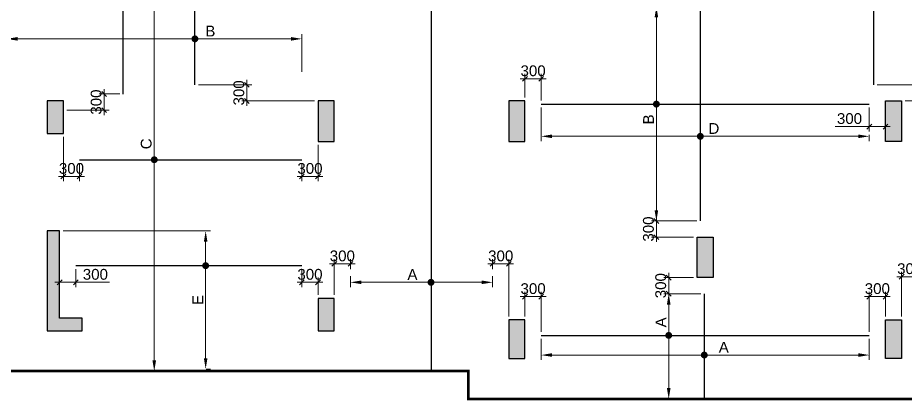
# Model space of a CAD drawing. Header units: millimetres. Extents: x 1123469 to 1883119, y -126924 to 196924.
# Drawn here: x 1805339 to 1821786, y 126388 to 133482 of the extents above; entities that cross this region are included whole.
import ezdxf

# ---------------------------------------------------------------- set-up
doc = ezdxf.new("R2010")
doc.units = ezdxf.units.MM
doc.header["$LTSCALE"] = 500
doc.header["$MEASUREMENT"] = 0
doc.header["$PDMODE"] = 34
doc.linetypes.add('CONTINOUS', pattern=[0])
doc.layers.get('Defpoints').update_dxf_attribs({"lineweight": 0})
for name, color, linetype in [('COL. DIM', 3, 'Continuous'), ('reinf.', 4, 'Continuous'), ('TOWER AREA COLUMN.', 6, 'Continuous')]:
    doc.layers.add(name, color=color, linetype=linetype)
for name, color, linetype, lineweight in [('CUT OUT', 1, 'Continuous', 13), ('dim-M', 1, 'Continuous', 15), ('FOOTING', 1, 'Continuous', 15), ('TOWER COL HATCH', 253, 'Continuous', 20)]:
    doc.layers.add(name, color=color, linetype=linetype, lineweight=lineweight)
doc.styles.add('3mm', font='arial.ttf')
doc.dimstyles.new('PARAMVEER', dxfattribs={"dimtxt": 200, "dimasz": 100, "dimexe": 0, "dimexo": 25, "dimgap": 10, "dimtad": 1, "dimdec": 0, "dimrnd": 5, "dimzin": 0, "dimdsep": 46, "dimtxsty": '3mm', "dimblk": 'OBLIQUE', "dimcen": 0.09, "dimdle": 75, "dimclrd": 1, "dimclre": 1, "dimclrt": 3, "dimadec": 0, "dimazin": 0, "dimtfac": 1, "dimtdec": 0, "dimtmove": 1, "dimatfit": 3, "dimfxl": 100, "dimtolj": 1, "dimtzin": 0, "dimlwd": 18, "dimlwe": 5, "dimarcsym": 0})

# ---------------------------------------------------------------- blocks, each defined once
blk = doc.blocks.new('3tgra')
at = {"layer": 'TOWER COL HATCH'}
h = blk.add_hatch(color=253, dxfattribs=at)
h.dxf.hatch_style = 1
h.paths.add_polyline_path([(1365941, 68967), (1365641, 68967), (1365641, 68367), (1365941, 68367)])
h = blk.add_hatch(color=253, dxfattribs=at)
h.dxf.hatch_style = 1
h.paths.add_polyline_path([(1370961, 68967), (1370661, 68967), (1370661, 68217), (1370961, 68217)])
h = blk.add_hatch(color=253, dxfattribs=at)
h.dxf.hatch_style = 1
h.paths.add_polyline_path([(1374496, 68967), (1374196, 68967), (1374196, 68217), (1374496, 68217)])
h = blk.add_hatch(color=253, dxfattribs=at)
h.dxf.hatch_style = 1
h.paths.add_polyline_path([(1381176, 68967), (1381476, 68967), (1381476, 68217), (1381176, 68217)])
h = blk.add_hatch(color=253, dxfattribs=at)
h.dxf.hatch_style = 1
h.paths.add_polyline_path([(1365641, 66557), (1365641, 64707), (1366291, 64707), (1366291, 64937), (1365871, 64937), (1365871, 66557)])
h = blk.add_hatch(color=253, dxfattribs=at)
h.dxf.hatch_style = 1
h.paths.add_polyline_path([(1377686, 66442), (1377986, 66442), (1377986, 65692), (1377686, 65692)])
h = blk.add_hatch(color=253, dxfattribs=at)
h.dxf.hatch_style = 1
h.paths.add_polyline_path([(1370961, 65307), (1370661, 65307), (1370661, 64707), (1370961, 64707)])
h = blk.add_hatch(color=253, dxfattribs=at)
h.dxf.hatch_style = 1
h.paths.add_polyline_path([(1374496, 64907), (1374196, 64907), (1374196, 64192), (1374496, 64192)])
h = blk.add_hatch(color=253, dxfattribs=at)
h.dxf.hatch_style = 1
h.paths.add_polyline_path([(1381176, 64907), (1381476, 64907), (1381476, 64192), (1381176, 64192)])
at = {"layer": 'TOWER AREA COLUMN.', "color": 4}
for points in [[(1365941, 68967), (1365641, 68967), (1365641, 68367), (1365941, 68367)], [(1370961, 68967), (1370661, 68967), (1370661, 68217), (1370961, 68217)], [(1374496, 68967), (1374196, 68967), (1374196, 68217), (1374496, 68217)], [(1381176, 68967), (1381476, 68967), (1381476, 68217), (1381176, 68217)], [(1377686, 66442), (1377986, 66442), (1377986, 65692), (1377686, 65692)], [(1370961, 65307), (1370661, 65307), (1370661, 64707), (1370961, 64707)], [(1374496, 64907), (1374196, 64907), (1374196, 64192), (1374496, 64192)], [(1381176, 64907), (1381476, 64907), (1381476, 64192), (1381176, 64192)]]:
    blk.add_lwpolyline(points, close=True, dxfattribs=at)
blk.add_lwpolyline([(1365641, 66557), (1365641, 64707), (1366291, 64707), (1366291, 64937), (1365871, 64937), (1365871, 66557), (1365641, 66557)], dxfattribs=at)
blk = doc.blocks.new('_Oblique')
at = {"color": 0, "linetype": 'ByBlock', "lineweight": -2}
blk.add_line((-0.5, -0.5), (0.5, 0.5), dxfattribs=at)
blk = doc.blocks.new('*D3231')
at = {"layer": 'COL. DIM', "color": 1, "linetype": 'CONTINOUS', "lineweight": 5, "ltscale": 10, "transparency": 16777216}
for p, q in [((1811204, 128343), (1811204, 129007)), ((1811504, 128818), (1811504, 129007))]:
    blk.add_line(p, q, dxfattribs=at)
at = {"layer": 'COL. DIM', "color": 1, "lineweight": 18, "ltscale": 10, "transparency": 16777216}
blk.add_line((1811594, 128917), (1811114, 128917), dxfattribs=at)
at = {"layer": 'Defpoints', "color": 0, "ltscale": 10, "transparency": 16777216}
for p in [(1811204, 128917), (1811504, 128753), (1811204, 128278)]:
    blk.add_point(p, dxfattribs=at)
at = {"layer": 'COL. DIM', "color": 1, "lineweight": 18, "ltscale": 10, "transparency": 16777216, "xscale": 90, "yscale": 90, "zscale": 90, "rotation": 180}
blk.add_blockref('_Oblique', (1811204, 128917), dxfattribs=at)
at = {"layer": 'COL. DIM', "color": 1, "lineweight": 18, "ltscale": 10, "transparency": 16777216, "xscale": 90, "yscale": 90, "zscale": 90}
blk.add_blockref('_Oblique', (1811504, 128917), dxfattribs=at)
at = {"layer": 'COL. DIM', "color": 3, "ltscale": 10, "transparency": 16777216, "insert": (1811354, 129064), "char_height": 200, "attachment_point": 5, "style": '3mm'}
blk.add_mtext('\\A1;300', dxfattribs=at)
blk = doc.blocks.new('*D3232')
at = {"layer": 'COL. DIM', "color": 1, "linetype": 'CONTINOUS', "lineweight": 5, "ltscale": 10, "transparency": 16777216}
for p, q in [((1814139, 128821), (1814139, 129007)), ((1814439, 127943), (1814439, 129007))]:
    blk.add_line(p, q, dxfattribs=at)
at = {"layer": 'COL. DIM', "color": 1, "lineweight": 18, "ltscale": 10, "transparency": 16777216}
blk.add_line((1814049, 128917), (1814529, 128917), dxfattribs=at)
at = {"layer": 'Defpoints', "color": 0, "ltscale": 10, "transparency": 16777216}
for p in [(1814439, 128917), (1814139, 128756), (1814439, 127878)]:
    blk.add_point(p, dxfattribs=at)
at = {"layer": 'COL. DIM', "color": 1, "lineweight": 18, "ltscale": 10, "transparency": 16777216, "xscale": 90, "yscale": 90, "zscale": 90, "rotation": 180}
blk.add_blockref('_Oblique', (1814139, 128917), dxfattribs=at)
at = {"layer": 'COL. DIM', "color": 1, "lineweight": 18, "ltscale": 10, "transparency": 16777216, "xscale": 90, "yscale": 90, "zscale": 90}
blk.add_blockref('_Oblique', (1814439, 128917), dxfattribs=at)
at = {"layer": 'COL. DIM', "color": 3, "ltscale": 10, "transparency": 16777216, "insert": (1814289, 129064), "char_height": 200, "attachment_point": 5, "style": '3mm'}
blk.add_mtext('\\A1;300', dxfattribs=at)
blk = doc.blocks.new('*D3241')
at = {"layer": 'COL. DIM', "color": 1, "linetype": 'CONTINOUS', "lineweight": 5, "ltscale": 10, "transparency": 16777216}
for p, q in [((1814739, 132003), (1814739, 132440)), ((1815039, 131945), (1815039, 132440))]:
    blk.add_line(p, q, dxfattribs=at)
at = {"layer": 'COL. DIM', "color": 1, "lineweight": 18, "ltscale": 10, "transparency": 16777216}
blk.add_line((1815129, 132350), (1814649, 132350), dxfattribs=at)
at = {"layer": 'Defpoints', "color": 0, "ltscale": 10, "transparency": 16777216}
for p in [(1814739, 132350), (1814739, 131938), (1815039, 131880)]:
    blk.add_point(p, dxfattribs=at)
at = {"layer": 'COL. DIM', "color": 1, "lineweight": 18, "ltscale": 10, "transparency": 16777216, "xscale": 90, "yscale": 90, "zscale": 90, "rotation": 180}
blk.add_blockref('_Oblique', (1814739, 132350), dxfattribs=at)
at = {"layer": 'COL. DIM', "color": 1, "lineweight": 18, "ltscale": 10, "transparency": 16777216, "xscale": 90, "yscale": 90, "zscale": 90}
blk.add_blockref('_Oblique', (1815039, 132350), dxfattribs=at)
at = {"layer": 'COL. DIM', "color": 3, "ltscale": 10, "transparency": 16777216, "insert": (1814889, 132497), "char_height": 200, "attachment_point": 5, "style": '3mm'}
blk.add_mtext('\\A1;300', dxfattribs=at)
blk = doc.blocks.new('*D3242')
at = {"layer": 'COL. DIM', "color": 1, "linetype": 'CONTINOUS', "lineweight": 5, "ltscale": 10, "transparency": 16777216}
for p, q in [((1817923, 133688), (1817084, 133688)), ((1817923, 129713), (1817084, 129713))]:
    blk.add_line(p, q, dxfattribs=at)
at = {"layer": 'COL. DIM', "color": 1, "lineweight": 18, "ltscale": 10, "transparency": 16777216}
blk.add_line((1817174, 133488), (1817174, 129913), dxfattribs=at)
at = {"layer": 'COL. DIM', "color": 1, "ltscale": 10, "transparency": 16777216}
for points in [[(1817141, 133488), (1817207, 133488), (1817174, 133688)], [(1817141, 129913), (1817207, 129913), (1817174, 129713)]]:
    blk.add_solid(points, dxfattribs=at)
at = {"layer": 'Defpoints', "color": 0, "ltscale": 10, "transparency": 16777216}
for p in [(1817988, 133688), (1817174, 129713), (1817988, 129713)]:
    blk.add_point(p, dxfattribs=at)
at = {"layer": 'COL. DIM', "color": 3, "ltscale": 10, "transparency": 16777216, "insert": (1817029, 131597), "char_height": 200, "attachment_point": 5, "rotation": 90, "style": '3mm'}
blk.add_mtext('\\A1;B', dxfattribs=at)
blk = doc.blocks.new('*D3243')
at = {"layer": 'COL. DIM', "color": 1, "lineweight": 18, "ltscale": 10, "transparency": 16777216}
blk.add_line((1817174, 129803), (1817174, 129323), dxfattribs=at)
at = {"layer": 'COL. DIM', "color": 1, "linetype": 'CONTINOUS', "lineweight": 5, "ltscale": 10, "transparency": 16777216}
for p, q in [((1817923, 129713), (1817084, 129713)), ((1817864, 129413), (1817084, 129413))]:
    blk.add_line(p, q, dxfattribs=at)
at = {"layer": 'Defpoints', "color": 0, "ltscale": 10, "transparency": 16777216}
for p in [(1817988, 129713), (1817174, 129413), (1817929, 129413)]:
    blk.add_point(p, dxfattribs=at)
at = {"layer": 'COL. DIM', "color": 1, "lineweight": 18, "ltscale": 10, "transparency": 16777216, "xscale": 90, "yscale": 90, "zscale": 90}
for p, rotation in [((1817174, 129713), 90), ((1817174, 129413), 270)]:
    blk.add_blockref('_Oblique', p, dxfattribs=dict(at, rotation=rotation))
at = {"layer": 'COL. DIM', "color": 3, "ltscale": 10, "transparency": 16777216, "insert": (1817027, 129563), "char_height": 200, "attachment_point": 5, "rotation": 90, "style": '3mm'}
blk.add_mtext('\\A1;300', dxfattribs=at)
blk = doc.blocks.new('*D3244')
at = {"layer": 'COL. DIM', "color": 1, "linetype": 'CONTINOUS', "lineweight": 5, "ltscale": 10, "transparency": 16777216}
for p, q in [((1821119, 131815), (1821119, 131373)), ((1821419, 131873), (1821419, 131373))]:
    blk.add_line(p, q, dxfattribs=at)
at = {"layer": 'COL. DIM', "color": 1, "lineweight": 18, "ltscale": 10, "transparency": 16777216}
for p, q in [((1820487, 131463), (1821119, 131463)), ((1821029, 131463), (1821509, 131463))]:
    blk.add_line(p, q, dxfattribs=at)
at = {"layer": 'Defpoints', "color": 0, "ltscale": 10, "transparency": 16777216}
for p in [(1821419, 131938), (1821119, 131880), (1821419, 131463)]:
    blk.add_point(p, dxfattribs=at)
at = {"layer": 'COL. DIM', "color": 1, "lineweight": 18, "ltscale": 10, "transparency": 16777216, "xscale": 90, "yscale": 90, "zscale": 90, "rotation": 180}
blk.add_blockref('_Oblique', (1821119, 131463), dxfattribs=at)
at = {"layer": 'COL. DIM', "color": 1, "lineweight": 18, "ltscale": 10, "transparency": 16777216, "xscale": 90, "yscale": 90, "zscale": 90}
blk.add_blockref('_Oblique', (1821419, 131463), dxfattribs=at)
at = {"layer": 'COL. DIM', "color": 3, "ltscale": 10, "transparency": 16777216, "insert": (1820753, 131611), "char_height": 200, "attachment_point": 5, "style": '3mm'}
blk.add_mtext('\\A1;300', dxfattribs=at)
blk = doc.blocks.new('*D3246')
at = {"layer": 'COL. DIM', "color": 1, "lineweight": 18, "ltscale": 10, "transparency": 16777216}
blk.add_line((1822258, 132328), (1822258, 131848), dxfattribs=at)
at = {"layer": 'COL. DIM', "color": 1, "linetype": 'CONTINOUS', "lineweight": 5, "ltscale": 10, "transparency": 16777216}
for p, q in [((1821264, 132238), (1822348, 132238)), ((1821784, 131938), (1822348, 131938))]:
    blk.add_line(p, q, dxfattribs=at)
at = {"layer": 'Defpoints', "color": 0, "ltscale": 10, "transparency": 16777216}
for p in [(1821199, 132238), (1821719, 131938), (1822258, 131938)]:
    blk.add_point(p, dxfattribs=at)
at = {"layer": 'COL. DIM', "color": 1, "lineweight": 18, "ltscale": 10, "transparency": 16777216, "xscale": 90, "yscale": 90, "zscale": 90}
for p, rotation in [((1822258, 132238), 90), ((1822258, 131938), 270)]:
    blk.add_blockref('_Oblique', p, dxfattribs=dict(at, rotation=rotation))
at = {"layer": 'COL. DIM', "color": 3, "ltscale": 10, "transparency": 16777216, "insert": (1822111, 132088), "char_height": 200, "attachment_point": 5, "rotation": 90, "style": '3mm'}
blk.add_mtext('\\A1;300', dxfattribs=at)
blk = doc.blocks.new('*D3248')
at = {"layer": 'COL. DIM', "color": 1, "lineweight": 18, "ltscale": 10, "transparency": 16777216}
blk.add_line((1815129, 128310), (1814649, 128310), dxfattribs=at)
at = {"layer": 'COL. DIM', "color": 1, "linetype": 'CONTINOUS', "lineweight": 5, "ltscale": 10, "transparency": 16777216}
for p, q in [((1814739, 127943), (1814739, 128400)), ((1815039, 127655), (1815039, 128400))]:
    blk.add_line(p, q, dxfattribs=at)
at = {"layer": 'Defpoints', "color": 0, "ltscale": 10, "transparency": 16777216}
for p in [(1814739, 128310), (1814739, 127878), (1815039, 127590)]:
    blk.add_point(p, dxfattribs=at)
at = {"layer": 'COL. DIM', "color": 1, "lineweight": 18, "ltscale": 10, "transparency": 16777216, "xscale": 90, "yscale": 90, "zscale": 90, "rotation": 180}
blk.add_blockref('_Oblique', (1814739, 128310), dxfattribs=at)
at = {"layer": 'COL. DIM', "color": 1, "lineweight": 18, "ltscale": 10, "transparency": 16777216, "xscale": 90, "yscale": 90, "zscale": 90}
blk.add_blockref('_Oblique', (1815039, 128310), dxfattribs=at)
at = {"layer": 'COL. DIM', "color": 3, "ltscale": 10, "transparency": 16777216, "insert": (1814889, 128457), "char_height": 200, "attachment_point": 5, "style": '3mm'}
blk.add_mtext('\\A1;300', dxfattribs=at)
blk = doc.blocks.new('*D3249')
at = {"layer": 'COL. DIM', "color": 1, "linetype": 'CONTINOUS', "lineweight": 5, "ltscale": 10, "transparency": 16777216}
for p, q in [((1817640, 128363), (1817313, 128363)), ((1817603, 126413), (1817313, 126413))]:
    blk.add_line(p, q, dxfattribs=at)
at = {"layer": 'COL. DIM', "color": 1, "lineweight": 18, "ltscale": 10, "transparency": 16777216}
blk.add_line((1817403, 126613), (1817403, 128163), dxfattribs=at)
at = {"layer": 'COL. DIM', "color": 1, "ltscale": 10, "transparency": 16777216}
for points in [[(1817369, 128163), (1817436, 128163), (1817403, 128363)], [(1817369, 126613), (1817436, 126613), (1817403, 126413)]]:
    blk.add_solid(points, dxfattribs=at)
at = {"layer": 'Defpoints', "color": 0, "ltscale": 10, "transparency": 16777216}
for p in [(1817403, 128363), (1817705, 128363), (1817668, 126413)]:
    blk.add_point(p, dxfattribs=at)
at = {"layer": 'COL. DIM', "color": 3, "ltscale": 10, "transparency": 16777216, "insert": (1817258, 127832), "char_height": 200, "attachment_point": 5, "rotation": 90, "style": '3mm'}
blk.add_mtext('\\A1;A', dxfattribs=at)
blk = doc.blocks.new('*D3250')
at = {"layer": 'COL. DIM', "color": 1, "lineweight": 18, "ltscale": 10, "transparency": 16777216}
blk.add_line((1821029, 128310), (1821509, 128310), dxfattribs=at)
at = {"layer": 'COL. DIM', "color": 1, "linetype": 'CONTINOUS', "lineweight": 5, "ltscale": 10, "transparency": 16777216}
for p, q in [((1821119, 127655), (1821119, 128400)), ((1821419, 127943), (1821419, 128400))]:
    blk.add_line(p, q, dxfattribs=at)
at = {"layer": 'Defpoints', "color": 0, "ltscale": 10, "transparency": 16777216}
for p in [(1821419, 128310), (1821419, 127878), (1821119, 127590)]:
    blk.add_point(p, dxfattribs=at)
at = {"layer": 'COL. DIM', "color": 1, "lineweight": 18, "ltscale": 10, "transparency": 16777216, "xscale": 90, "yscale": 90, "zscale": 90, "rotation": 180}
blk.add_blockref('_Oblique', (1821119, 128310), dxfattribs=at)
at = {"layer": 'COL. DIM', "color": 1, "lineweight": 18, "ltscale": 10, "transparency": 16777216, "xscale": 90, "yscale": 90, "zscale": 90}
blk.add_blockref('_Oblique', (1821419, 128310), dxfattribs=at)
at = {"layer": 'COL. DIM', "color": 3, "ltscale": 10, "transparency": 16777216, "insert": (1821269, 128457), "char_height": 200, "attachment_point": 5, "style": '3mm'}
blk.add_mtext('\\A1;300', dxfattribs=at)
blk = doc.blocks.new('*D3251')
at = {"layer": 'COL. DIM', "color": 1, "linetype": 'CONTINOUS', "lineweight": 5, "ltscale": 10, "transparency": 16777216}
for p, q in [((1817864, 128663), (1817313, 128663)), ((1817996, 128363), (1817313, 128363))]:
    blk.add_line(p, q, dxfattribs=at)
at = {"layer": 'COL. DIM', "color": 1, "lineweight": 18, "ltscale": 10, "transparency": 16777216}
blk.add_line((1817403, 128753), (1817403, 128273), dxfattribs=at)
at = {"layer": 'Defpoints', "color": 0, "ltscale": 10, "transparency": 16777216}
for p in [(1817929, 128663), (1817403, 128363), (1818061, 128363)]:
    blk.add_point(p, dxfattribs=at)
at = {"layer": 'COL. DIM', "color": 1, "lineweight": 18, "ltscale": 10, "transparency": 16777216, "xscale": 90, "yscale": 90, "zscale": 90}
for p, rotation in [((1817403, 128663), 90), ((1817403, 128363), 270)]:
    blk.add_blockref('_Oblique', p, dxfattribs=dict(at, rotation=rotation))
at = {"layer": 'COL. DIM', "color": 3, "ltscale": 10, "transparency": 16777216, "insert": (1817255, 128513), "char_height": 200, "attachment_point": 5, "rotation": 90, "style": '3mm'}
blk.add_mtext('\\A1;300', dxfattribs=at)
blk = doc.blocks.new('*D3253')
at = {"layer": 'COL. DIM', "color": 1, "lineweight": 18, "ltscale": 10, "transparency": 16777216}
blk.add_line((1822109, 128680), (1821629, 128680), dxfattribs=at)
at = {"layer": 'COL. DIM', "color": 1, "linetype": 'CONTINOUS', "lineweight": 5, "ltscale": 10, "transparency": 16777216}
for p, q in [((1821719, 127943), (1821719, 128770)), ((1822019, 128506), (1822019, 128770))]:
    blk.add_line(p, q, dxfattribs=at)
at = {"layer": 'Defpoints', "color": 0, "ltscale": 10, "transparency": 16777216}
for p in [(1821719, 128680), (1822019, 128441), (1821719, 127878)]:
    blk.add_point(p, dxfattribs=at)
at = {"layer": 'COL. DIM', "color": 1, "lineweight": 18, "ltscale": 10, "transparency": 16777216, "xscale": 90, "yscale": 90, "zscale": 90, "rotation": 180}
blk.add_blockref('_Oblique', (1821719, 128680), dxfattribs=at)
at = {"layer": 'COL. DIM', "color": 1, "lineweight": 18, "ltscale": 10, "transparency": 16777216, "xscale": 90, "yscale": 90, "zscale": 90}
blk.add_blockref('_Oblique', (1822019, 128680), dxfattribs=at)
at = {"layer": 'COL. DIM', "color": 3, "ltscale": 10, "transparency": 16777216, "insert": (1821869, 128827), "char_height": 200, "attachment_point": 5, "style": '3mm'}
blk.add_mtext('\\A1;300', dxfattribs=at)
blk = doc.blocks.new('*D3276')
at = {"layer": 'COL. DIM', "color": 1, "linetype": 'CONTINOUS', "lineweight": 5, "ltscale": 10, "transparency": 16777216}
for p, q in [((1811504, 128688), (1811504, 128485)), ((1814139, 128691), (1814139, 128485))]:
    blk.add_line(p, q, dxfattribs=at)
at = {"layer": 'COL. DIM', "color": 1, "lineweight": 18, "ltscale": 10, "transparency": 16777216}
blk.add_line((1811704, 128575), (1813939, 128575), dxfattribs=at)
at = {"layer": 'COL. DIM', "color": 1, "ltscale": 10, "transparency": 16777216}
for points in [[(1811704, 128608), (1811704, 128542), (1811504, 128575)], [(1813939, 128608), (1813939, 128542), (1814139, 128575)]]:
    blk.add_solid(points, dxfattribs=at)
at = {"layer": 'Defpoints', "color": 0, "ltscale": 10, "transparency": 16777216}
for p in [(1811504, 128753), (1814139, 128756), (1814139, 128575)]:
    blk.add_point(p, dxfattribs=at)
at = {"layer": 'COL. DIM', "color": 3, "ltscale": 10, "transparency": 16777216, "insert": (1812653, 128720), "char_height": 200, "width": 21.48, "attachment_point": 5, "style": '3mm'}
blk.add_mtext('\\A1;A', dxfattribs=at)
blk = doc.blocks.new('*D3277')
at = {"layer": 'COL. DIM', "color": 1, "linetype": 'CONTINOUS', "lineweight": 5, "ltscale": 10, "transparency": 16777216}
for p, q in [((1815039, 131815), (1815039, 131193)), ((1821119, 131308), (1821119, 131193))]:
    blk.add_line(p, q, dxfattribs=at)
at = {"layer": 'COL. DIM', "color": 1, "lineweight": 18, "ltscale": 10, "transparency": 16777216}
blk.add_line((1815239, 131283), (1820919, 131283), dxfattribs=at)
at = {"layer": 'COL. DIM', "color": 1, "ltscale": 10, "transparency": 16777216}
for points in [[(1815239, 131316), (1815239, 131250), (1815039, 131283)], [(1820919, 131316), (1820919, 131250), (1821119, 131283)]]:
    blk.add_solid(points, dxfattribs=at)
at = {"layer": 'Defpoints', "color": 0, "ltscale": 10, "transparency": 16777216}
for p in [(1815039, 131880), (1821119, 131373), (1821119, 131283)]:
    blk.add_point(p, dxfattribs=at)
at = {"layer": 'COL. DIM', "color": 3, "ltscale": 10, "transparency": 16777216, "insert": (1818240, 131428), "char_height": 200, "width": 21.48, "attachment_point": 5, "style": '3mm'}
blk.add_mtext('\\A1;D', dxfattribs=at)
blk = doc.blocks.new('*D3330')
at = {"layer": 'COL. DIM', "color": 1, "linetype": 'CONTINOUS', "lineweight": 5, "ltscale": 10, "transparency": 16777216}
for p, q in [((1815039, 127525), (1815039, 127136)), ((1821119, 127525), (1821119, 127136))]:
    blk.add_line(p, q, dxfattribs=at)
at = {"layer": 'COL. DIM', "color": 1, "lineweight": 18, "ltscale": 10, "transparency": 16777216}
blk.add_line((1815239, 127226), (1820919, 127226), dxfattribs=at)
at = {"layer": 'COL. DIM', "color": 1, "ltscale": 10, "transparency": 16777216}
for points in [[(1815239, 127260), (1815239, 127193), (1815039, 127226)], [(1820919, 127260), (1820919, 127193), (1821119, 127226)]]:
    blk.add_solid(points, dxfattribs=at)
at = {"layer": 'Defpoints', "color": 0, "ltscale": 10, "transparency": 16777216}
for p in [(1815039, 127590), (1821119, 127590), (1821119, 127226)]:
    blk.add_point(p, dxfattribs=at)
at = {"layer": 'COL. DIM', "color": 3, "ltscale": 10, "transparency": 16777216, "insert": (1818423, 127371), "char_height": 200, "width": 21.48, "attachment_point": 5, "style": '3mm'}
blk.add_mtext('\\A1;A', dxfattribs=at)
blk = doc.blocks.new('*D3343')
at = {"layer": 'COL. DIM', "color": 1, "linetype": 'CONTINOUS', "lineweight": 5, "ltscale": 10, "transparency": 16777216}
for p, q in [((1806184, 131273), (1806184, 130449)), ((1806484, 130783), (1806484, 130449))]:
    blk.add_line(p, q, dxfattribs=at)
at = {"layer": 'COL. DIM', "color": 1, "lineweight": 18, "ltscale": 10, "transparency": 16777216}
blk.add_line((1806574, 130539), (1806094, 130539), dxfattribs=at)
at = {"layer": 'Defpoints', "color": 0, "ltscale": 10, "transparency": 16777216}
for p in [(1806184, 131338), (1806484, 130848), (1806184, 130539)]:
    blk.add_point(p, dxfattribs=at)
at = {"layer": 'COL. DIM', "color": 1, "lineweight": 18, "ltscale": 10, "transparency": 16777216, "xscale": 90, "yscale": 90, "zscale": 90, "rotation": 180}
blk.add_blockref('_Oblique', (1806184, 130539), dxfattribs=at)
at = {"layer": 'COL. DIM', "color": 1, "lineweight": 18, "ltscale": 10, "transparency": 16777216, "xscale": 90, "yscale": 90, "zscale": 90}
blk.add_blockref('_Oblique', (1806484, 130539), dxfattribs=at)
at = {"layer": 'COL. DIM', "color": 3, "ltscale": 10, "transparency": 16777216, "insert": (1806334, 130686), "char_height": 200, "attachment_point": 5, "style": '3mm'}
blk.add_mtext('\\A1;300', dxfattribs=at)
blk = doc.blocks.new('*D3344')
at = {"layer": 'COL. DIM', "color": 1, "linetype": 'CONTINOUS', "lineweight": 5, "ltscale": 10, "transparency": 16777216}
for p, q in [((1808557, 135088), (1807778, 135088)), ((1807877, 126928), (1807958, 126928))]:
    blk.add_line(p, q, dxfattribs=at)
at = {"layer": 'COL. DIM', "color": 1, "lineweight": 18, "ltscale": 10, "transparency": 16777216}
blk.add_line((1807868, 127128), (1807868, 134888), dxfattribs=at)
at = {"layer": 'COL. DIM', "color": 1, "ltscale": 10, "transparency": 16777216}
for points in [[(1807835, 134888), (1807902, 134888), (1807868, 135088)], [(1807835, 127128), (1807902, 127128), (1807868, 126928)]]:
    blk.add_solid(points, dxfattribs=at)
at = {"layer": 'Defpoints', "color": 0, "ltscale": 10, "transparency": 16777216}
for p in [(1807868, 135088), (1808622, 135088), (1807812, 126928)]:
    blk.add_point(p, dxfattribs=at)
at = {"layer": 'COL. DIM', "color": 3, "ltscale": 10, "transparency": 16777216, "insert": (1807720, 131143), "char_height": 200, "attachment_point": 5, "rotation": 90, "style": '3mm'}
blk.add_mtext('\\A1;C', dxfattribs=at)
blk = doc.blocks.new('*D3345')
at = {"layer": 'COL. DIM', "color": 1, "linetype": 'CONTINOUS', "lineweight": 5, "ltscale": 10, "transparency": 16777216}
for p, q in [((1810904, 131123), (1810904, 130449)), ((1810604, 130783), (1810604, 130449))]:
    blk.add_line(p, q, dxfattribs=at)
at = {"layer": 'COL. DIM', "color": 1, "lineweight": 18, "ltscale": 10, "transparency": 16777216}
blk.add_line((1810514, 130539), (1810994, 130539), dxfattribs=at)
at = {"layer": 'Defpoints', "color": 0, "ltscale": 10, "transparency": 16777216}
for p in [(1810904, 131188), (1810604, 130848), (1810904, 130539)]:
    blk.add_point(p, dxfattribs=at)
at = {"layer": 'COL. DIM', "color": 1, "lineweight": 18, "ltscale": 10, "transparency": 16777216, "xscale": 90, "yscale": 90, "zscale": 90, "rotation": 180}
blk.add_blockref('_Oblique', (1810604, 130539), dxfattribs=at)
at = {"layer": 'COL. DIM', "color": 1, "lineweight": 18, "ltscale": 10, "transparency": 16777216, "xscale": 90, "yscale": 90, "zscale": 90}
blk.add_blockref('_Oblique', (1810904, 130539), dxfattribs=at)
at = {"layer": 'COL. DIM', "color": 3, "ltscale": 10, "transparency": 16777216, "insert": (1810754, 130686), "char_height": 200, "attachment_point": 5, "style": '3mm'}
blk.add_mtext('\\A1;300', dxfattribs=at)
blk = doc.blocks.new('*D3346')
at = {"layer": 'COL. DIM', "color": 1, "linetype": 'CONTINOUS', "lineweight": 5, "ltscale": 10, "transparency": 16777216}
for p, q in [((1805134, 132477), (1805134, 133180)), ((1810604, 132477), (1810604, 133180))]:
    blk.add_line(p, q, dxfattribs=at)
at = {"layer": 'COL. DIM', "color": 1, "lineweight": 18, "ltscale": 10, "transparency": 16777216}
blk.add_line((1805334, 133090), (1810404, 133090), dxfattribs=at)
at = {"layer": 'COL. DIM', "color": 1, "ltscale": 10, "transparency": 16777216}
for points in [[(1805334, 133124), (1805334, 133057), (1805134, 133090)], [(1810404, 133124), (1810404, 133057), (1810604, 133090)]]:
    blk.add_solid(points, dxfattribs=at)
at = {"layer": 'Defpoints', "color": 0, "ltscale": 10, "transparency": 16777216}
for p in [(1810604, 133090), (1805134, 132412), (1810604, 132412)]:
    blk.add_point(p, dxfattribs=at)
at = {"layer": 'COL. DIM', "color": 3, "ltscale": 10, "transparency": 16777216, "insert": (1808908, 133235), "char_height": 200, "width": 21.48, "attachment_point": 5, "style": '3mm'}
blk.add_mtext('\\A1;B', dxfattribs=at)
blk = doc.blocks.new('*D3347')
at = {"layer": 'COL. DIM', "color": 1, "lineweight": 18, "ltscale": 10, "transparency": 16777216}
blk.add_line((1809584, 131848), (1809584, 132328), dxfattribs=at)
at = {"layer": 'COL. DIM', "color": 1, "linetype": 'CONTINOUS', "lineweight": 5, "ltscale": 10, "transparency": 16777216}
for p, q in [((1808687, 132238), (1809674, 132238)), ((1810839, 131938), (1809494, 131938))]:
    blk.add_line(p, q, dxfattribs=at)
at = {"layer": 'Defpoints', "color": 0, "ltscale": 10, "transparency": 16777216}
for p in [(1808622, 132238), (1809584, 132238), (1810904, 131938)]:
    blk.add_point(p, dxfattribs=at)
at = {"layer": 'COL. DIM', "color": 1, "lineweight": 18, "ltscale": 10, "transparency": 16777216, "xscale": 90, "yscale": 90, "zscale": 90}
for p, rotation in [((1809584, 132238), 90), ((1809584, 131938), 270)]:
    blk.add_blockref('_Oblique', p, dxfattribs=dict(at, rotation=rotation))
at = {"layer": 'COL. DIM', "color": 3, "ltscale": 10, "transparency": 16777216, "insert": (1809437, 132088), "char_height": 200, "attachment_point": 5, "rotation": 90, "style": '3mm'}
blk.add_mtext('\\A1;300', dxfattribs=at)
blk = doc.blocks.new('*D3350')
at = {"layer": 'COL. DIM', "color": 1, "lineweight": 18, "ltscale": 10, "transparency": 16777216}
blk.add_line((1806940, 132158), (1806940, 131678), dxfattribs=at)
at = {"layer": 'COL. DIM', "color": 1, "linetype": 'CONTINOUS', "lineweight": 5, "ltscale": 10, "transparency": 16777216}
for p, q in [((1807228, 132068), (1806850, 132068)), ((1806249, 131768), (1807030, 131768))]:
    blk.add_line(p, q, dxfattribs=at)
at = {"layer": 'Defpoints', "color": 0, "ltscale": 10, "transparency": 16777216}
for p in [(1807293, 132068), (1806184, 131768), (1806940, 131768)]:
    blk.add_point(p, dxfattribs=at)
at = {"layer": 'COL. DIM', "color": 1, "lineweight": 18, "ltscale": 10, "transparency": 16777216, "xscale": 90, "yscale": 90, "zscale": 90}
for p, rotation in [((1806940, 132068), 90), ((1806940, 131768), 270)]:
    blk.add_blockref('_Oblique', p, dxfattribs=dict(at, rotation=rotation))
at = {"layer": 'COL. DIM', "color": 3, "ltscale": 10, "transparency": 16777216, "insert": (1806792, 131918), "char_height": 200, "attachment_point": 5, "rotation": 90, "style": '3mm'}
blk.add_mtext('\\A1;300', dxfattribs=at)
blk = doc.blocks.new('*D3538')
at = {"layer": 'COL. DIM', "color": 1, "linetype": 'CONTINOUS', "lineweight": 5, "ltscale": 10, "transparency": 16777216}
for p, q in [((1806114, 128820), (1806114, 128485)), ((1806414, 128820), (1806414, 128485))]:
    blk.add_line(p, q, dxfattribs=at)
at = {"layer": 'COL. DIM', "color": 1, "lineweight": 18, "ltscale": 10, "transparency": 16777216}
for p, q in [((1806504, 128575), (1806024, 128575)), ((1807042, 128575), (1806414, 128575))]:
    blk.add_line(p, q, dxfattribs=at)
at = {"layer": 'Defpoints', "color": 0, "ltscale": 10, "transparency": 16777216}
for p in [(1806114, 128885), (1806414, 128885), (1806114, 128575)]:
    blk.add_point(p, dxfattribs=at)
at = {"layer": 'COL. DIM', "color": 1, "lineweight": 18, "ltscale": 10, "transparency": 16777216, "xscale": 90, "yscale": 90, "zscale": 90, "rotation": 180}
blk.add_blockref('_Oblique', (1806114, 128575), dxfattribs=at)
at = {"layer": 'COL. DIM', "color": 1, "lineweight": 18, "ltscale": 10, "transparency": 16777216, "xscale": 90, "yscale": 90, "zscale": 90}
blk.add_blockref('_Oblique', (1806414, 128575), dxfattribs=at)
at = {"layer": 'COL. DIM', "color": 3, "ltscale": 10, "transparency": 16777216, "insert": (1806777, 128722), "char_height": 200, "attachment_point": 5, "style": '3mm'}
blk.add_mtext('\\A1;300', dxfattribs=at)
blk = doc.blocks.new('*D3539')
at = {"layer": 'COL. DIM', "color": 1, "linetype": 'CONTINOUS', "lineweight": 5, "ltscale": 10, "transparency": 16777216}
for p, q in [((1810604, 128820), (1810604, 128485)), ((1810904, 128343), (1810904, 128665))]:
    blk.add_line(p, q, dxfattribs=at)
at = {"layer": 'COL. DIM', "color": 1, "lineweight": 18, "ltscale": 10, "transparency": 16777216}
blk.add_line((1810514, 128575), (1810994, 128575), dxfattribs=at)
at = {"layer": 'Defpoints', "color": 0, "ltscale": 10, "transparency": 16777216}
for p in [(1810604, 128885), (1810904, 128575), (1810904, 128278)]:
    blk.add_point(p, dxfattribs=at)
at = {"layer": 'COL. DIM', "color": 1, "lineweight": 18, "ltscale": 10, "transparency": 16777216, "xscale": 90, "yscale": 90, "zscale": 90, "rotation": 180}
blk.add_blockref('_Oblique', (1810604, 128575), dxfattribs=at)
at = {"layer": 'COL. DIM', "color": 1, "lineweight": 18, "ltscale": 10, "transparency": 16777216, "xscale": 90, "yscale": 90, "zscale": 90}
blk.add_blockref('_Oblique', (1810904, 128575), dxfattribs=at)
at = {"layer": 'COL. DIM', "color": 3, "ltscale": 10, "transparency": 16777216, "insert": (1810754, 128722), "char_height": 200, "attachment_point": 5, "style": '3mm'}
blk.add_mtext('\\A1;300', dxfattribs=at)
blk = doc.blocks.new('*D3540')
at = {"layer": 'COL. DIM', "color": 1, "linetype": 'CONTINOUS', "lineweight": 5, "ltscale": 10, "transparency": 16777216}
for p, q in [((1806179, 129528), (1808911, 129528)), ((1808830, 126965), (1808911, 126965))]:
    blk.add_line(p, q, dxfattribs=at)
at = {"layer": 'COL. DIM', "color": 1, "lineweight": 18, "ltscale": 10, "transparency": 16777216}
blk.add_line((1808821, 127165), (1808821, 129328), dxfattribs=at)
at = {"layer": 'COL. DIM', "color": 1, "ltscale": 10, "transparency": 16777216}
for points in [[(1808788, 129328), (1808854, 129328), (1808821, 129528)], [(1808788, 127165), (1808854, 127165), (1808821, 126965)]]:
    blk.add_solid(points, dxfattribs=at)
at = {"layer": 'Defpoints', "color": 0, "ltscale": 10, "transparency": 16777216}
for p in [(1806114, 129528), (1808821, 129528), (1808765, 126965)]:
    blk.add_point(p, dxfattribs=at)
at = {"layer": 'COL. DIM', "color": 3, "ltscale": 10, "transparency": 16777216, "insert": (1808676, 128247), "char_height": 200, "attachment_point": 5, "rotation": 90, "style": '3mm'}
blk.add_mtext('\\A1;E', dxfattribs=at)

msp = doc.modelspace()

# ---------------------------------------------------------------- linework, layer by layer
at = {"layer": 'dim-M', "color": 4, "ltscale": 10, "const_width": 63.8}
for points in [[(1808590.5, 133090.3, -1), (1808654.3, 133090.3, -1)], [(1817142, 131880.1, 1), (1817205.7, 131880.1, 1)], [(1817956.4, 131283.1, 1), (1818020.1, 131283.1, 1)], [(1807836.6, 130848.1, -1), (1807900.3, 130848.1, -1)], [(1808789.1, 128884.5, -1), (1808852.9, 128884.5, -1)], [(1812965.7, 128574.9, 1), (1813029.4, 128574.9, 1)], [(1817370.7, 127590.4, -1), (1817434.4, 127590.4, -1)], [(1818029.5, 127226.5, 1), (1818093.2, 127226.5, 1)]]:
    msp.add_lwpolyline(points, format="xyb", close=True, dxfattribs=at)
at = {"layer": 'FOOTING', "color": 3, "ltscale": 10, "const_width": 50}
msp.add_lwpolyline([(1857203.7, 139342.7), (1831023.7, 139342.7), (1831023.7, 126927.8), (1822468.7, 126927.8), (1822468.7, 126412.8), (1813688.7, 126412.8), (1813688.7, 126927.8), (1805133.7, 126927.8), (1805133.7, 148577.9), (1816223.7, 148577.9), (1816223.7, 158862.6), (1825098.7, 158862.6), (1825098.7, 157362.6), (1829048.7, 157362.6), (1829048.7, 156547.7), (1830743.7, 156547.7), (1830743.7, 155142.7), (1857483.7, 155142.7)], dxfattribs=at)
at = {"layer": 'reinf.', "color": 4, "ltscale": 10}
for p, q in [((1821199.5, 136787.6), (1821199.5, 132237.8)), ((1807292.6, 132067.6), (1807292.6, 135187.8)), ((1808622.4, 132237.8), (1808622.4, 135087.8)), ((1812997.6, 134637.8), (1812997.6, 126927.8)), ((1817988.3, 133687.8), (1817988.3, 129712.8)), ((1818061.4, 128362.8), (1818061.4, 126412.8))]:
    msp.add_line(p, q, dxfattribs=at)
at = {"layer": 'reinf.', "color": 4, "ltscale": 1.4}
for p, q in [((1815038.7, 131880.1), (1821118.7, 131880.1)), ((1806483.7, 130848.1), (1810603.7, 130848.1)), ((1806413.7, 128884.5), (1810603.6, 128884.5)), ((1815038.7, 127590.4), (1821118.7, 127590.4))]:
    msp.add_line(p, q, dxfattribs=at)

# ---------------------------------------------------------------- block references
at = {"layer": 'CUT OUT', "color": 4}
msp.add_blockref('3tgra', (440243, 62971), dxfattribs=at)

# ---------------------------------------------------------------- dimensions: what is measured, and where the dimension line sits
at = {"layer": 'COL. DIM', "color": 6, "ltscale": 10}
for base, p1, p2, angle, text, picture, middle in [((1807868.4, 135087.8), (1807812.4, 126927.8), (1808622.4, 135087.8), 270, 'C', '*D3344', (1807868.4, 131142.8)), ((1817173.9, 129712.8), (1817988.3, 133687.8), (1817988.3, 129712.8), 90, 'B', '*D3242', (1817173.9, 131597.2)), ((1808821, 129527.8), (1808765, 126965.5), (1806113.7, 129527.8), 270, 'E', '*D3540', (1808821, 128246.6)), ((1817402.5, 128362.8), (1817668.3, 126412.8), (1817704.5, 128362.8), 270, 'A', '*D3249', (1817402.5, 127832.4))]:
    dim = msp.add_linear_dim(base=base, p1=p1, p2=p2, angle=angle, text=text, dimstyle='PARAMVEER', override={"dimasz": 200, "dimexe": 90, "dimexo": 65, "dimgap": 45, "dimpost": '\\X', "dimsah": 1, "dimdle": 90, "dimfxl": 0.18, "dimarcsym": 1}, dxfattribs=at)
    dim.commit()
    dim.dimension.update_dxf_attribs({"geometry": picture, "text_midpoint": middle, "dimtype": 160})
for base, p1, p2, text, picture, middle in [((1810603.7, 133090.3), (1805133.7, 132412.4), (1810603.7, 132412.4), 'B', '*D3346', (1808907.6, 133090.3)), ((1821118.7, 131283.1), (1815038.7, 131880.1), (1821118.7, 131373.4), 'D', '*D3277', (1818239.8, 131283.1)), ((1814138.7, 128574.9), (1811503.7, 128753.3), (1814138.7, 128755.8), 'A', '*D3276', (1812653.3, 128574.9)), ((1821118.7, 127226.5), (1815038.7, 127590.4), (1821118.7, 127590.4), 'A', '*D3330', (1818423.4, 127226.5))]:
    dim = msp.add_linear_dim(base=base, p1=p1, p2=p2, text=text, dimstyle='PARAMVEER', override={"dimasz": 200, "dimexe": 90, "dimexo": 65, "dimgap": 45, "dimpost": '\\X', "dimsah": 1, "dimdle": 90, "dimfxl": 0.18, "dimarcsym": 1}, dxfattribs=at)
    dim.commit()
    dim.dimension.update_dxf_attribs({"geometry": picture, "text_midpoint": middle, "dimtype": 160})
for base, p1, p2, angle, picture, middle in [((1814738.7, 132349.8), (1815038.7, 131880.1), (1814738.7, 131937.8), 180, '*D3241', (1814888.7, 132349.8)), ((1809584.5, 132237.8), (1810903.7, 131937.8), (1808622.4, 132237.8), 270, '*D3347', (1809584.5, 132087.8)), ((1822258.2, 131937.8), (1821199.5, 132237.8), (1821718.7, 131937.8), 90, '*D3246', (1822258.2, 132087.8)), ((1806939.6, 131767.6), (1807292.6, 132067.6), (1806183.7, 131767.6), 90, '*D3350', (1806939.6, 131917.6)), ((1806183.7, 130538.8), (1806483.7, 130848.1), (1806183.7, 131337.8), 180, '*D3343', (1806333.7, 130538.8)), ((1817173.9, 129412.8), (1817988.3, 129712.8), (1817928.7, 129412.8), 90, '*D3243', (1817173.9, 129562.8)), ((1811203.7, 128916.9), (1811503.7, 128753.3), (1811203.7, 128277.8), 180, '*D3231', (1811353.7, 128916.9)), ((1821718.7, 128679.7), (1822018.7, 128441.2), (1821718.7, 127877.8), 180, '*D3253', (1821868.7, 128679.7)), ((1806113.7, 128575.2), (1806413.7, 128884.5), (1806113.7, 128884.5), 180, '*D3538', (1806776.9, 128499.2)), ((1817402.5, 128362.8), (1817928.7, 128662.8), (1818061.4, 128362.8), 90, '*D3251', (1817402.5, 128512.8)), ((1814738.7, 128309.7), (1815038.7, 127590.4), (1814738.7, 127877.8), 180, '*D3248', (1814888.7, 128309.7))]:
    dim = msp.add_linear_dim(base=base, p1=p1, p2=p2, angle=angle, dimstyle='PARAMVEER', override={"dimasz": 90, "dimexe": 90, "dimexo": 65, "dimgap": 45, "dimpost": '\\X', "dimdle": 90, "dimfxl": 0.18, "dimarcsym": 1}, dxfattribs=at)
    dim.commit()
    dim.dimension.update_dxf_attribs({"geometry": picture, "text_midpoint": middle, "dimtype": 160})
for base, p1, p2, picture, middle in [((1821418.7, 131463.4), (1821118.7, 131880.1), (1821418.7, 131937.8), '*D3244', (1820752.8, 131371.2)), ((1810903.7, 130538.8), (1810603.7, 130848.1), (1810903.7, 131187.8), '*D3345', (1810753.7, 130538.8)), ((1814438.7, 128916.9), (1814138.7, 128755.8), (1814438.7, 127877.8), '*D3232', (1814288.7, 128916.9)), ((1810903.6, 128575.2), (1810603.6, 128884.5), (1810903.6, 128277.8), '*D3539', (1810753.6, 128575.2)), ((1821418.7, 128309.7), (1821118.7, 127590.4), (1821418.7, 127877.8), '*D3250', (1821268.7, 128309.7))]:
    dim = msp.add_linear_dim(base=base, p1=p1, p2=p2, dimstyle='PARAMVEER', override={"dimasz": 90, "dimexe": 90, "dimexo": 65, "dimgap": 45, "dimpost": '\\X', "dimdle": 90, "dimfxl": 0.18, "dimarcsym": 1}, dxfattribs=at)
    dim.commit()
    dim.dimension.update_dxf_attribs({"geometry": picture, "text_midpoint": middle, "dimtype": 160})

doc.saveas('drawing.dxf')
